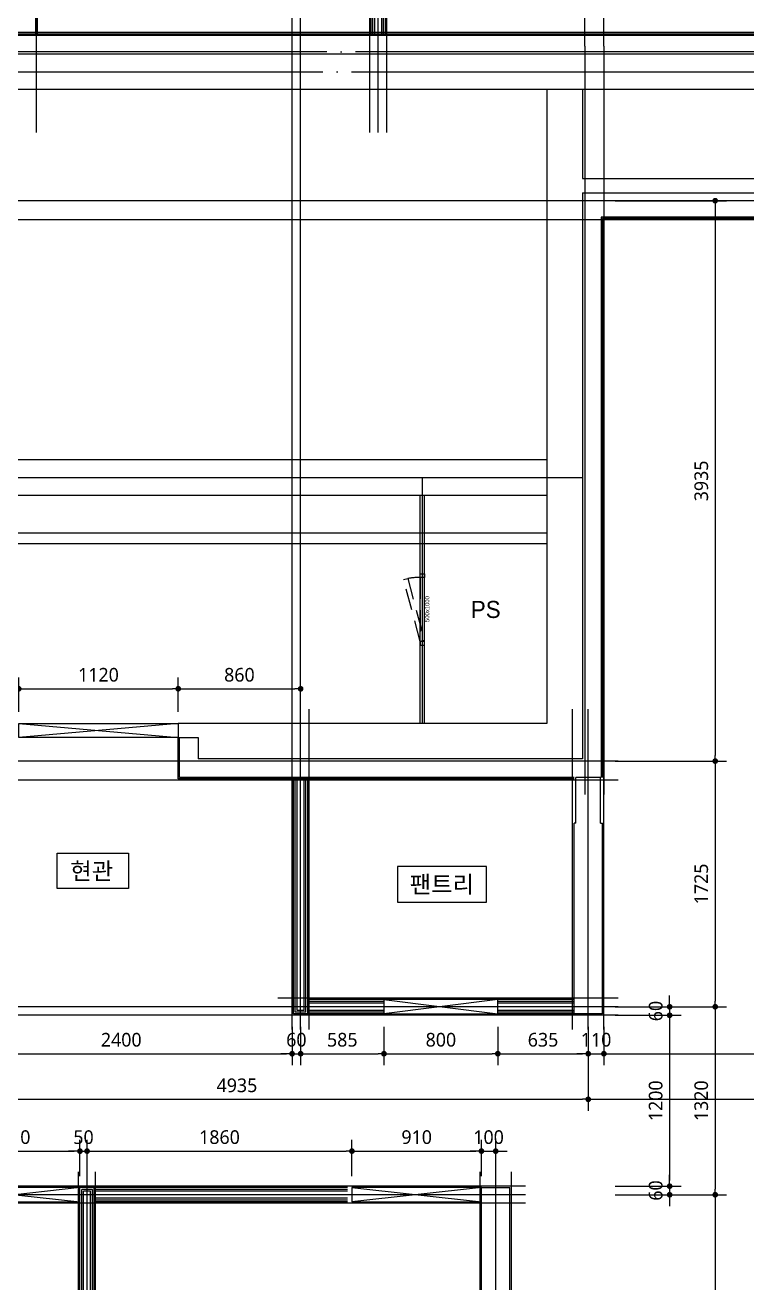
# Model space of a CAD drawing. Header units: millimetres. Extents: x 0 to 92204, y -190080 to 23760.
# Drawn here: x 11038 to 16107, y -62722 to -53891 of the extents above; entities that cross this region are included whole.
import ezdxf
from ezdxf.enums import TextEntityAlignment as Align
from ezdxf.xclip import XClip

# ---------------------------------------------------------------- set-up
doc = ezdxf.new("R2010")
doc.units = ezdxf.units.MM
doc.header["$LTSCALE"] = 100
doc.header["$XCLIPFRAME"] = 0
for name, pattern in [('AUDIT_D_220706163347-0', [0]), ('CEN', [62, 60, -1, 0, -1]), ('HIDDEN', [9.525, 6.35, -3.175]), ('xr-101_102동-2F$0$HID', [2.3, 1.5, -0.8])]:
    doc.linetypes.add(name, pattern=pattern)
doc.layers.get('defpoints').update_dxf_attribs({"color": 139})
for name, color, linetype in [('A-STEEL', 4, 'Continuous'), ('AA-XXXX-DIMS', 7, 'Continuous'), ('AA-XXXX-TEXT#LEV', 3, 'Continuous'), ('CEN_CON', 1, 'CEN'), ('CEN_WALL', 12, 'CEN'), ('CONC', 2, 'Continuous'), ('DIM', 7, 'AUDIT_D_220706163347-0'), ('ELE3_CON', 7, 'Continuous'), ('ELEV-ER', 4, 'Continuous'), ('MC', 135, 'Continuous'), ('ROM', 7, 'AUDIT_D_220706163347-0'), ('WAL_DRY', 7, 'Continuous'), ('xr-101_102동-2F$0$AA-DWXM-DOOR(PS점검구)', 4, 'xr-101_102동-2F$0$HID'), ('실명', 3, 'AUDIT_D_220706163347-0'), ('실명박스', 7, 'AUDIT_D_220706163347-0'), ('창호-open', 4, 'Continuous'), ('확장', 8, 'HIDDEN')]:
    doc.layers.add(name, color=color, linetype=linetype)
for name, color, linetype, plot in [('AA-XXXX-MC', 153, 'AUDIT_D_220706163347-0', False), ('Defpoint', 135, 'Continuous', False), ('xr-101_102동-2F$0$DEFPOINT', 231, 'Continuous', False)]:
    doc.layers.add(name, color=color, linetype=linetype, plot=plot)
doc.styles.add('HAUD01', font='Dotum.ttf')
doc.styles.add('xr-101_102동-2F$0$HAUD01', font='Dotum.ttf')
doc.styles.add('맑은 고딕', font='malgun.ttf')
doc.styles.add('맑은고딕', font='malgun.ttf', dxfattribs={"width": 0.9})
doc.dimstyles.new('NDIM40-in', dxfattribs={"dimscale": 40, "dimtxt": 2.4, "dimasz": 1, "dimexe": 2, "dimexo": 2, "dimgap": 1.2, "dimtad": 1, "dimdec": 0, "dimrnd": 0.25, "dimzin": 0, "dimdsep": 46, "dimtxsty": '맑은 고딕', "dimblk": 'DOT', "dimcen": 5, "dimclrd": 256, "dimclre": 256, "dimclrt": 3, "dimadec": 0, "dimazin": 0, "dimtfac": 1, "dimtdec": 0, "dimtix": 1, "dimtmove": 2, "dimatfit": 1, "dimldrblk": 'DIMDOT', "dimfxl": 0, "dimtolj": 1, "dimtzin": 0, "dimarcsym": 0})

# ---------------------------------------------------------------- blocks, each defined once
blk = doc.blocks.new('U-84A(확장)1')
at = {"layer": 'CEN_CON'}
blk.add_line((14630, -300), (14630, 10635), dxfattribs=at)
at = {"layer": 'CEN_WALL'}
blk.add_line((15195, 5540), (13795, 5540), dxfattribs=at)
at = {"layer": 'CONC'}
for p, q in [((14895, 0), (14895, 9745)), ((14645, 1690), (14645, 9545))]:
    blk.add_line(p, q, dxfattribs=at)
at = {"layer": 'MC'}
for p, q in [((14495, -300), (14495, 10635)), ((15195, 7940), (12465, 7940)), ((15195, 5600), (13795, 5600)), ((15195, 5480), (13795, 5480))]:
    blk.add_line(p, q, dxfattribs=at)
at = {"layer": 'WAL_DRY'}
for p, q in [((14505, 1870), (14505, 9365)), ((14515, 1860), (14515, 9375)), ((14505, 5590), (13905, 5590)), ((14505, 5577.5), (13917.5, 5577.5)), ((14505, 5565), (13930, 5565)), ((14505, 5490), (13905, 5490)), ((14505, 5502.5), (13917.5, 5502.5)), ((14505, 5515), (13930, 5515))]:
    blk.add_line(p, q, dxfattribs=at)
at = {"layer": '확장', "ltscale": 0.5, "const_width": 20, "flags": 128}
blk.add_lwpolyline([(14505, 7940), (12705, 7940)], dxfattribs=at)
blk = doc.blocks.new('ELE_17(비진입)')
at = {"layer": 'CONC', "extrusion": (0, 0, -1)}
for p, q in [((-570, -991.6), (-570, -1041.6)), ((570, -991.6), (570, -1041.6))]:
    blk.add_line(p, q, dxfattribs=at)
at = {"layer": 'defpoints'}
blk.add_lwpolyline([(-1350, 1558.4), (1350, 1558.4), (1350, -991.6), (-1350, -991.6)], close=True, dxfattribs=at)
at = {"layer": 'ELEV-ER', "color": 1, "extrusion": (0, 0, -1)}
for p, q in [((0, 1229.9), (0, -1227.1)), ((700, 1038.6), (-700, 1038.5)), ((-1150, 0), (1150, 0))]:
    blk.add_line(p, q, dxfattribs=at)
at = {"layer": 'ELEV-ER', "extrusion": (0, 0, -1)}
for p, q in [((-550, 1013.5), (-550, 1063.5)), ((-550, 1013.5), (-550, 1063.5)), ((-475, 1063.5), (-525, 1063.5)), ((-525, 1063.5), (-525, 1013.5)), ((-475, 1063.5), (-525, 1063.5)), ((-525, 1063.5), (-525, 1013.5)), ((-500, 1113.5), (500, 1113.6)), ((-500, 963.5), (-500, 1113.5)), ((-475, 1013.5), (-475, 1063.5)), ((-475, 1013.5), (-475, 1063.5)), ((475, 1013.6), (475, 1063.6)), ((475, 1063.6), (525, 1063.6)), ((500, 1113.6), (500, 963.6)), ((525, 1063.6), (525, 1013.6)), ((550, 1013.6), (550, 1063.6)), ((-525, 1013.5), (-475, 1013.5)), ((-525, 1013.5), (-475, 1013.5)), ((525, 1013.6), (475, 1013.6)), ((500, 963.6), (-500, 963.5)), ((-950, -898.6), (900, 851.4)), ((950, -898.6), (-900, 851.4)), ((-1105, 50), (-1105, -50)), ((-1005, 50), (-1005, -50)), ((1005, 50), (1005, -50)), ((1105, 50), (1105, -50)), ((-560, -818.7), (-560, -698.7)), ((-500, -698.7), (-500, -818.7)), ((500, -818.6), (500, -698.6)), ((560, -698.6), (560, -818.6)), ((-560.1, -818.6), (-500.1, -818.6)), ((-500, -818.7), (-560, -818.7)), ((560, -818.6), (500, -818.6)), ((-570, -991.6), (-545, -991.6)), ((-570, -1041.6), (-555, -1041.6)), ((-515, -991.6), (515, -991.6)), ((-515, -1041.6), (515, -1041.6)), ((545, -991.6), (570, -991.6)), ((555, -1041.6), (570, -1041.6))]:
    blk.add_line(p, q, dxfattribs=at)
for points in [[(950, 901.4), (950, -898.6), (-950, -898.6), (-950, 901.4)], [(542, -994.6), (518, -994.6), (518, -1038.6), (542, -1038.6), (542, -1026.6), (545, -1026.6), (545, -1041.6), (515, -1041.6), (515, -991.6), (545, -991.6), (545, -1006.6), (542, -1006.6)], [(-542, -994.6), (-518, -994.6), (-518, -1038.6), (-542, -1038.6), (-542, -1026.6), (-545, -1026.6), (-545, -1041.6), (-515, -1041.6), (-515, -991.6), (-545, -991.6), (-545, -1006.6), (-542, -1006.6)]]:
    blk.add_lwpolyline(points, close=True, dxfattribs=at)
blk.add_lwpolyline([(-500, -698.6), (-900, -698.6), (-900, 851.4), (900, 851.4), (900, -698.6), (500, -698.7)], dxfattribs=at)
at = {"layer": 'ELEV-ER'}
for points in [[(-550, -875.7), (550, -875.7), (550, -835.7), (-550, -835.7)], [(-550, -960.7), (550, -960.7), (550, -920.7), (-550, -920.7)], [(-555, -1041.6), (-545, -1041.6), (-545, -1031.6), (-555, -1031.6)], [(555, -1041.6), (545, -1041.6), (545, -1031.6), (555, -1031.6)]]:
    blk.add_lwpolyline(points, close=True, dxfattribs=at)
at = {"layer": 'defpoints', "extrusion": (0, 0, -1), "style": '맑은고딕', "text_generation_flag": 2, "width": 0.6}
blk.add_text('ELEV-18인승', height=150, dxfattribs=at).set_placement((0, 801.3), align=Align.TOP_CENTER)
blk = doc.blocks.new('A$C38A1636F')
at = {"layer": 'xr-101_102동-2F$0$AA-DWXM-DOOR(PS점검구)'}
for p, q in [((225, 0), (-225, 0)), ((-225, -30), (225, -30))]:
    blk.add_line(p, q, dxfattribs=at)
for points in [[(-250, 0), (-225, 0), (-225, -30), (-250, -30)], [(250, 0), (225, 0), (225, -30), (250, -30)], [(-209.7, -146.5), (-217.4, -117.5), (217.2, -1), (225, -30)]]:
    blk.add_lwpolyline(points, close=True, dxfattribs=at)
blk.add_arc((385.2, -21.3), 610.2, 180.81816, 189.07051, dxfattribs=at)
at = {"layer": 'xr-101_102동-2F$0$DEFPOINT', "style": 'xr-101_102동-2F$0$HAUD01'}
blk.add_text('500x1000', height=30, rotation=180, dxfattribs=at).set_placement((-2.5, 18.6), align=Align.MIDDLE_CENTER)
blk = doc.blocks.new('CO-103-MF', base_point=(174627.6, -37223.7))
at = {"layer": 'A-STEEL'}
for p, q in [((184207.6, -13643.7), (181757.6, -13643.7)), ((184207.6, -13673.7), (181757.6, -13673.7)), ((182577.6, -13673.7), (182577.6, -16303.7)), ((182607.6, -13673.7), (182607.6, -16333.7)), ((182577.6, -16303.7), (181757.6, -16303.7)), ((182607.6, -16333.7), (181757.6, -16333.7)), ((182607.6, -18133.7), (181657.6, -18133.7)), ((182577.6, -18163.7), (181657.6, -18163.7)), ((182577.6, -22083.7), (182577.6, -18163.7)), ((182607.6, -22083.7), (182607.6, -18133.7)), ((182577.6, -22083.7), (181657.6, -22083.7)), ((184207.6, -22113.7), (181657.6, -22113.7)), ((184207.6, -22083.7), (182607.6, -22083.7)), ((182157.6, -35373.7), (182157.6, -32773.7)), ((182187.6, -35373.7), (182187.6, -32773.7)), ((176007.6, -35593.7), (176007.6, -34413.7)), ((176037.6, -37223.7), (176037.6, -34413.7)), ((175257.6, -35593.7), (176007.6, -35593.7)), ((175257.6, -35623.7), (176007.6, -35623.7)), ((176007.6, -37223.7), (176007.6, -35623.7)), ((186237.6, -37223.7), (186237.6, -35623.7)), ((186267.6, -37223.7), (186267.6, -35623.7))]:
    blk.add_line(p, q, dxfattribs=at)
at = {"layer": 'CEN_CON'}
for p, q in [((181272.6, -13533.7), (181272.6, -12133.7)), ((178682.6, -13283.7), (178682.6, -23573.7)), ((181632.6, -16333.7), (181632.6, -13283.7)), ((181757.6, -13408.7), (178557.6, -13408.7)), ((184207.6, -13658.7), (181632.6, -13658.7)), ((182592.6, -13643.7), (182592.6, -16333.7)), ((178557.6, -16208.7), (181757.6, -16208.7)), ((182607.6, -16318.7), (181632.6, -16318.7)), ((181532.6, -18133.7), (181532.6, -23573.7)), ((182607.6, -18148.7), (181532.6, -18148.7)), ((182592.6, -22113.7), (182592.6, -18133.7)), ((181657.6, -18258.7), (178557.6, -18258.7)), ((184207.6, -22098.7), (181532.6, -22098.7)), ((181657.6, -23448.7), (178557.6, -23448.7)), ((177762.6, -35423.7), (177762.6, -32373.7)), ((180712.6, -35623.7), (180712.6, -32373.7)), ((182167.6, -32498.7), (177637.6, -32498.7)), ((182172.6, -35498.7), (182172.6, -32648.7)), ((175257.6, -34288.7), (177887.6, -34288.7)), ((176022.6, -37223.7), (176022.6, -34288.7)), ((177637.6, -35298.7), (180837.6, -35298.7)), ((187377.6, -35498.7), (180587.6, -35498.7)), ((186252.6, -37223.7), (186252.6, -35498.7)), ((175257.6, -35608.7), (176037.6, -35608.7))]:
    blk.add_line(p, q, dxfattribs=at)
at = {"layer": 'CEN_WALL'}
blk.add_line((182072.6, -35673.7), (182072.6, -32473.7), dxfattribs=at)
at = {"layer": 'CONC', "color": 2}
for p, q in [((181147.6, -12433.7), (181147.6, -13283.7)), ((181397.6, -13283.7), (181397.6, -12433.7)), ((181147.6, -13283.7), (178557.6, -13283.7)), ((178557.6, -13283.7), (178557.6, -16723.7)), ((181757.6, -13283.7), (181397.6, -13283.7)), ((181757.6, -16333.7), (181757.6, -13283.7)), ((178807.6, -16083.7), (178807.6, -13533.7)), ((178807.6, -13533.7), (181507.6, -13533.7)), ((181507.6, -13533.7), (181507.6, -16083.7)), ((179587.6, -16083.7), (178807.6, -16083.7)), ((181507.6, -16083.7), (180727.6, -16083.7)), ((178807.6, -16333.7), (179537.6, -16333.7)), ((178807.6, -16723.7), (178807.6, -16333.7)), ((180777.6, -16333.7), (181757.6, -16333.7)), ((178557.6, -16723.7), (178807.6, -16723.7)), ((178557.6, -17743.7), (178807.6, -17743.7)), ((178557.6, -17743.7), (178557.6, -22203.7)), ((178807.6, -17743.7), (178807.6, -18133.7)), ((180287.6, -18133.7), (178807.6, -18133.7)), ((180287.6, -18133.7), (180287.6, -18383.7)), ((181407.6, -18133.7), (181407.6, -23323.7)), ((181657.6, -18133.7), (181407.6, -18133.7)), ((181657.6, -18133.7), (181657.6, -23323.7)), ((180287.6, -18383.7), (178807.6, -18383.7)), ((178807.6, -18383.7), (178807.6, -22203.7)), ((178557.6, -22203.7), (178807.6, -22203.7)), ((178557.6, -23123.7), (178807.6, -23123.7)), ((178557.6, -23123.7), (178557.6, -23573.7)), ((178807.6, -23123.7), (178807.6, -23323.7)), ((181407.6, -23323.7), (178807.6, -23323.7)), ((181147.6, -23573.7), (178557.6, -23573.7)), ((181737.6, -32373.7), (177637.6, -32373.7)), ((177637.6, -32373.7), (177637.6, -35423.7)), ((177887.6, -35173.7), (177887.6, -32623.7)), ((177887.6, -32623.7), (180587.6, -32623.7)), ((180587.6, -32623.7), (180587.6, -35173.7)), ((180837.6, -35373.7), (180837.6, -32623.7)), ((181687.6, -32623.7), (180837.6, -32623.7)), ((181687.6, -32623.7), (181687.6, -32773.7)), ((181737.6, -32773.7), (181687.6, -32773.7)), ((176617.6, -34163.7), (176617.6, -34413.7)), ((178667.6, -35173.7), (177887.6, -35173.7)), ((180587.6, -35173.7), (179807.6, -35173.7)), ((182187.6, -35373.7), (180837.6, -35373.7)), ((182187.6, -35623.7), (182187.6, -35373.7)), ((187127.6, -35373.7), (183307.6, -35373.7)), ((183307.6, -35623.7), (183307.6, -35373.7)), ((177637.6, -35423.7), (178617.6, -35423.7)), ((179857.6, -35423.7), (180587.6, -35423.7)), ((180587.6, -35423.7), (180587.6, -35623.7)), ((182187.6, -35623.7), (180587.6, -35623.7)), ((187127.6, -35623.7), (183307.6, -35623.7))]:
    blk.add_line(p, q, dxfattribs=at)
at = {"layer": 'CONC'}
for p, q in [((179587.6, -16133.7), (179537.6, -16333.7)), ((180727.6, -16133.7), (180777.6, -16333.7)), ((175257.6, -34163.7), (176617.6, -34163.7)), ((177637.6, -34163.7), (177637.6, -34163.7)), ((175257.6, -34413.7), (176617.6, -34413.7)), ((177637.6, -34413.7), (177637.6, -34413.7)), ((178667.6, -35223.7), (178617.6, -35423.7)), ((179807.6, -35223.7), (179857.6, -35423.7))]:
    blk.add_line(p, q, dxfattribs=at)
at = {"layer": 'Defpoint'}
blk.add_circle((180702.6, -37348.7), 50, dxfattribs=at)
at = {"layer": 'ELE3_CON'}
for p, q in [((178807.6, -17743.7), (178807.6, -16723.7)), ((178807.6, -23123.7), (178807.6, -22203.7)), ((176617.6, -34163.7), (177637.6, -34163.7)), ((176617.6, -34413.7), (177637.6, -34413.7))]:
    blk.add_line(p, q, dxfattribs=at)
at = {"xscale": -1}
for p in [(180157.6, -15092.1), (179237.6, -34182.1)]:
    blk.add_blockref('ELE_17(비진입)', p, dxfattribs=at)
at = {"layer": 'AA-XXXX-TEXT#LEV'}
blk.add_blockref('A$C38A1636F', (183377.6, -13643.7), dxfattribs=at)
for p, rotation in [((182577.6, -15018.7), 89.99999999999999), ((182577.6, -20123.7), 89.99999999999999), ((183377.6, -22113.7), 180), ((182157.6, -34073.7), 90), ((176007.6, -35003.7), 90), ((176007.6, -36423.7), 90), ((186267.6, -36423.7), 270)]:
    blk.add_blockref('A$C38A1636F', p, dxfattribs=dict(at, rotation=rotation))
blk = doc.blocks.new('U-84B(기본)', base_point=(204212.1, -50484.6))
at = {"layer": 'CEN_CON'}
for p, q in [((210902.1, -38454.6), (210902.1, -43709.6)), ((219712.1, -39539.6), (210537.1, -39539.6)), ((210927.1, -45359.6), (210927.1, -43109.6)), ((211137.1, -43474.6), (205817.1, -43474.6)), ((210277.1, -50784.6), (210277.1, -46359.6))]:
    blk.add_line(p, q, dxfattribs=at)
at = {"layer": 'CEN_WALL'}
for p, q in [((208907.1, -45359.6), (208907.1, -43109.6)), ((211137.1, -45199.6), (205779.3, -45199.6)), ((207407.1, -50784.6), (207407.1, -46359.6)), ((210487.1, -46519.6), (205817.1, -46519.6))]:
    blk.add_line(p, q, dxfattribs=at)
at = {"layer": 'CONC'}
for p, q in [((210637.1, -38759.6), (210637.1, -43209.6)), ((210887.1, -38759.6), (210887.1, -39384.6)), ((210887.1, -39384.6), (214792.1, -39384.6)), ((210887.1, -39484.6), (210887.1, -43459.6)), ((210887.1, -39484.6), (214792.1, -39484.6)), ((210637.1, -43209.6), (208047.1, -43209.6)), ((208047.1, -43209.6), (208047.1, -43309.6)), ((208047.1, -43309.6), (208187.1, -43309.6)), ((208187.1, -43309.6), (208187.1, -43459.6)), ((210887.1, -43459.6), (208187.1, -43459.6)), ((211014.1, -43589.6), (210840.1, -43589.6)), ((210840.1, -43909.6), (210840.1, -43589.6)), ((211014.1, -43909.6), (211014.1, -43589.6)), ((210827.1, -45249.6), (210827.1, -43909.6)), ((210840.1, -43909.6), (210827.1, -43909.6)), ((211014.1, -43909.6), (211027.1, -43909.6)), ((211027.1, -45249.6), (211027.1, -43909.6)), ((211027.1, -45249.6), (210827.1, -45249.6)), ((210177.1, -48519.6), (210177.1, -46469.6)), ((210177.1, -46469.6), (210377.1, -46469.6)), ((210377.1, -48519.6), (210377.1, -46469.6))]:
    blk.add_line(p, q, dxfattribs=at)
at = {"layer": 'MC'}
for p, q in [((211037.1, -38454.6), (211037.1, -43709.6)), ((219712.1, -39674.6), (210537.1, -39674.6)), ((208847.1, -45359.6), (208847.1, -43109.6)), ((208967.1, -45359.6), (208967.1, -43109.6)), ((210817.1, -45359.6), (210817.1, -43109.6)), ((211037.1, -45359.6), (211037.1, -43109.6)), ((210787.1, -43609.6), (205817.1, -43609.6)), ((211137.1, -43609.6), (206997.1, -43609.6)), ((211137.1, -45139.6), (208747.1, -45139.6)), ((211137.1, -45259.6), (205779.3, -45259.6)), ((207347.1, -50784.6), (207347.1, -46359.6)), ((207467.1, -50784.6), (207467.1, -46359.6)), ((210167.1, -50784.6), (210167.1, -46359.6)), ((210387.1, -50784.6), (210387.1, -46359.6)), ((210487.1, -46459.6), (205817.1, -46459.6)), ((210487.1, -46579.6), (204212.1, -46579.6))]:
    blk.add_line(p, q, dxfattribs=at)
at = {"layer": 'WAL_DRY'}
for p, q in [((214907.1, -39654.6), (211017.1, -39654.6)), ((211017.1, -39654.6), (211017.1, -43589.6)), ((211027.1, -39664.6), (211027.1, -43589.6)), ((214897.1, -39664.6), (211027.1, -39664.6)), ((208047.1, -43599.6), (208047.1, -43309.6)), ((208057.1, -43589.6), (208057.1, -43309.6)), ((210827.1, -43599.6), (208047.1, -43599.6)), ((210827.1, -43589.6), (208057.1, -43589.6)), ((208857.1, -45249.6), (208857.1, -43599.6)), ((208869.6, -45237.1), (208869.6, -43599.6)), ((208882.1, -45224.6), (208882.1, -43599.6)), ((208932.1, -45224.6), (208932.1, -43599.6)), ((208944.6, -45237.1), (208944.6, -43599.6)), ((208957.1, -45249.6), (208957.1, -43599.6)), ((209492.1, -45149.6), (208957.1, -45149.6)), ((209492.1, -45162.1), (208957.1, -45162.1)), ((209492.1, -45174.6), (208957.1, -45174.6)), ((210827.1, -45149.6), (210292.1, -45149.6)), ((210827.1, -45162.1), (210292.1, -45162.1)), ((210827.1, -45174.6), (210292.1, -45174.6)), ((208957.1, -45249.6), (208857.1, -45249.6)), ((208944.6, -45237.1), (208869.6, -45237.1)), ((208932.1, -45224.6), (208882.1, -45224.6)), ((209492.1, -45224.6), (208957.1, -45224.6)), ((209492.1, -45237.1), (208957.1, -45237.1)), ((209492.1, -45249.6), (208957.1, -45249.6)), ((210827.1, -45224.6), (210292.1, -45224.6)), ((210827.1, -45237.1), (210292.1, -45237.1)), ((210827.1, -45249.6), (210292.1, -45249.6)), ((207357.1, -48789.6), (207357.1, -46469.6)), ((207457.1, -46469.6), (207357.1, -46469.6)), ((207369.6, -48789.6), (207369.6, -46482.1)), ((207444.6, -46482.1), (207369.6, -46482.1)), ((207382.1, -48789.6), (207382.1, -46494.6)), ((207432.1, -46494.6), (207382.1, -46494.6)), ((207432.1, -48789.6), (207432.1, -46494.6)), ((207444.6, -48789.6), (207444.6, -46482.1)), ((209237.1, -46469.6), (207457.1, -46469.6)), ((207457.1, -48789.6), (207457.1, -46469.6)), ((209237.1, -46482.1), (207457.1, -46482.1)), ((209237.1, -46494.6), (207457.1, -46494.6)), ((209237.1, -46544.6), (207457.1, -46544.6)), ((209237.1, -46557.1), (207457.1, -46557.1)), ((209237.1, -46569.6), (207457.1, -46569.6))]:
    blk.add_line(p, q, dxfattribs=at)
blk = doc.blocks.new('_Dot')
at = {"color": 0, "linetype": 'ByBlock', "lineweight": -2}
blk.add_line((-0.5, 0), (-1, 0), dxfattribs=at)
at = {"color": 0, "linetype": 'ByBlock', "const_width": 0.5}
blk.add_lwpolyline([(-0.25, 0, 1), (0.25, 0, 1)], format="xyb", close=True, dxfattribs=at)
blk = doc.blocks.new('*D653')
at = {"layer": 'defpoints', "color": 0, "transparency": 16777216}
for p in [(10513.2, -60844), (12913.2, -60844), (12913.2, -61113.7)]:
    blk.add_point(p, dxfattribs=at)
at = {"layer": 'DIM', "lineweight": -2, "transparency": 16777216}
for p, q in [((10513.2, -60924), (10513.2, -61193.7)), ((12913.2, -60924), (12913.2, -61193.7)), ((10553.2, -61113.7), (12873.2, -61113.7))]:
    blk.add_line(p, q, dxfattribs=at)
at = {"layer": 'DIM', "lineweight": -2, "transparency": 16777216, "xscale": 40, "yscale": 40, "zscale": 40, "rotation": 180}
blk.add_blockref('_Dot', (10513.2, -61113.7), dxfattribs=at)
at = {"layer": 'DIM', "lineweight": -2, "transparency": 16777216, "xscale": 40, "yscale": 40, "zscale": 40}
blk.add_blockref('_Dot', (12913.2, -61113.7), dxfattribs=at)
at = {"layer": 'DIM', "color": 3, "transparency": 16777216, "insert": (11713.2, -61016.1), "char_height": 96, "attachment_point": 5, "style": '맑은 고딕'}
blk.add_mtext('\\A1;2400', dxfattribs=at)
blk = doc.blocks.new('DIMDOT')
at = {"layer": 'AA-XXXX-DIMS'}
for p, q in [((-1.5, 0), (1.5, 0)), ((0, -1.5), (0, 1.5))]:
    blk.add_line(p, q, dxfattribs=at)
for radius in [0.5, 0.25]:
    blk.add_circle((0, 0), radius, dxfattribs=at)
blk = doc.blocks.new('*D654')
at = {"layer": 'defpoints', "color": 0, "transparency": 16777216}
for p in [(12913.2, -60844), (12973.2, -60844), (12973.2, -61113.7)]:
    blk.add_point(p, dxfattribs=at)
at = {"layer": 'DIM', "lineweight": -2, "transparency": 16777216}
for p, q in [((12913.2, -60924), (12913.2, -61193.7)), ((12973.2, -60924), (12973.2, -61193.7)), ((12873.2, -61113.7), (12833.2, -61113.7)), ((12913.2, -61113.7), (12973.2, -61113.7)), ((13013.2, -61113.7), (13053.2, -61113.7))]:
    blk.add_line(p, q, dxfattribs=at)
at = {"layer": 'DIM', "lineweight": -2, "transparency": 16777216, "xscale": 40, "yscale": 40, "zscale": 40}
blk.add_blockref('_Dot', (12913.2, -61113.7), dxfattribs=at)
at = {"layer": 'DIM', "lineweight": -2, "transparency": 16777216, "xscale": 40, "yscale": 40, "zscale": 40, "rotation": 180}
blk.add_blockref('_Dot', (12973.2, -61113.7), dxfattribs=at)
at = {"layer": 'DIM', "color": 3, "transparency": 16777216, "insert": (12943.2, -61016.1), "char_height": 96, "attachment_point": 5, "style": '맑은 고딕'}
blk.add_mtext('\\A1;60', dxfattribs=at)
blk = doc.blocks.new('*D655')
at = {"layer": 'defpoints', "color": 0, "transparency": 16777216}
for p in [(12973.2, -60844), (13558.2, -60844), (13558.2, -61113.7)]:
    blk.add_point(p, dxfattribs=at)
at = {"layer": 'DIM', "lineweight": -2, "transparency": 16777216}
for p, q in [((12973.2, -60924), (12973.2, -61193.7)), ((13558.2, -60924), (13558.2, -61193.7)), ((13013.2, -61113.7), (13518.2, -61113.7))]:
    blk.add_line(p, q, dxfattribs=at)
at = {"layer": 'DIM', "lineweight": -2, "transparency": 16777216, "xscale": 40, "yscale": 40, "zscale": 40, "rotation": 180}
blk.add_blockref('_Dot', (12973.2, -61113.7), dxfattribs=at)
at = {"layer": 'DIM', "lineweight": -2, "transparency": 16777216, "xscale": 40, "yscale": 40, "zscale": 40}
blk.add_blockref('_Dot', (13558.2, -61113.7), dxfattribs=at)
at = {"layer": 'DIM', "color": 3, "transparency": 16777216, "insert": (13265.7, -61016.1), "char_height": 96, "attachment_point": 5, "style": '맑은 고딕'}
blk.add_mtext('\\A1;585', dxfattribs=at)
blk = doc.blocks.new('*D656')
at = {"layer": 'defpoints', "color": 0, "transparency": 16777216}
for p in [(13558.2, -60844), (14358.2, -60844), (14358.2, -61113.7)]:
    blk.add_point(p, dxfattribs=at)
at = {"layer": 'DIM', "lineweight": -2, "transparency": 16777216}
for p, q in [((13558.2, -60924), (13558.2, -61193.7)), ((14358.2, -60924), (14358.2, -61193.7)), ((13598.2, -61113.7), (14318.2, -61113.7))]:
    blk.add_line(p, q, dxfattribs=at)
at = {"layer": 'DIM', "lineweight": -2, "transparency": 16777216, "xscale": 40, "yscale": 40, "zscale": 40, "rotation": 180}
blk.add_blockref('_Dot', (13558.2, -61113.7), dxfattribs=at)
at = {"layer": 'DIM', "lineweight": -2, "transparency": 16777216, "xscale": 40, "yscale": 40, "zscale": 40}
blk.add_blockref('_Dot', (14358.2, -61113.7), dxfattribs=at)
at = {"layer": 'DIM', "color": 3, "transparency": 16777216, "insert": (13958.2, -61016.1), "char_height": 96, "attachment_point": 5, "style": '맑은 고딕'}
blk.add_mtext('\\A1;800', dxfattribs=at)
blk = doc.blocks.new('*D657')
at = {"layer": 'defpoints', "color": 0, "transparency": 16777216}
for p in [(14358.2, -60844), (14993.2, -60844), (14993.2, -61113.7)]:
    blk.add_point(p, dxfattribs=at)
at = {"layer": 'DIM', "lineweight": -2, "transparency": 16777216}
for p, q in [((14358.2, -60924), (14358.2, -61193.7)), ((14993.2, -60924), (14993.2, -61193.7)), ((14398.2, -61113.7), (14953.2, -61113.7))]:
    blk.add_line(p, q, dxfattribs=at)
at = {"layer": 'DIM', "lineweight": -2, "transparency": 16777216, "xscale": 40, "yscale": 40, "zscale": 40, "rotation": 180}
blk.add_blockref('_Dot', (14358.2, -61113.7), dxfattribs=at)
at = {"layer": 'DIM', "lineweight": -2, "transparency": 16777216, "xscale": 40, "yscale": 40, "zscale": 40}
blk.add_blockref('_Dot', (14993.2, -61113.7), dxfattribs=at)
at = {"layer": 'DIM', "color": 3, "transparency": 16777216, "insert": (14675.7, -61016.1), "char_height": 96, "attachment_point": 5, "style": '맑은 고딕'}
blk.add_mtext('\\A1;635', dxfattribs=at)
blk = doc.blocks.new('*D658')
at = {"layer": 'defpoints', "color": 0, "transparency": 16777216}
for p in [(10058.2, -60844), (14993.2, -60844), (14993.2, -61433.7)]:
    blk.add_point(p, dxfattribs=at)
at = {"layer": 'DIM', "lineweight": -2, "transparency": 16777216}
for p, q in [((10058.2, -60924), (10058.2, -61513.7)), ((14993.2, -60924), (14993.2, -61513.7)), ((10098.2, -61433.7), (14953.2, -61433.7))]:
    blk.add_line(p, q, dxfattribs=at)
at = {"layer": 'DIM', "lineweight": -2, "transparency": 16777216, "xscale": 40, "yscale": 40, "zscale": 40, "rotation": 180}
blk.add_blockref('_Dot', (10058.2, -61433.7), dxfattribs=at)
at = {"layer": 'DIM', "lineweight": -2, "transparency": 16777216, "xscale": 40, "yscale": 40, "zscale": 40}
blk.add_blockref('_Dot', (14993.2, -61433.7), dxfattribs=at)
at = {"layer": 'DIM', "color": 3, "transparency": 16777216, "insert": (12525.7, -61336.1), "char_height": 96, "attachment_point": 5, "style": '맑은 고딕'}
blk.add_mtext('\\A1;4935', dxfattribs=at)
blk = doc.blocks.new('*D659')
at = {"layer": 'defpoints', "color": 0, "transparency": 16777216}
for p in [(14993.2, -60844), (15103.2, -60844), (15103.2, -61113.7)]:
    blk.add_point(p, dxfattribs=at)
at = {"layer": 'DIM', "lineweight": -2, "transparency": 16777216}
for p, q in [((14993.2, -60924), (14993.2, -61193.7)), ((15103.2, -60924), (15103.2, -61193.7)), ((14953.2, -61113.7), (14913.2, -61113.7)), ((14993.2, -61113.7), (15103.2, -61113.7)), ((15143.2, -61113.7), (15183.2, -61113.7))]:
    blk.add_line(p, q, dxfattribs=at)
at = {"layer": 'DIM', "lineweight": -2, "transparency": 16777216, "xscale": 40, "yscale": 40, "zscale": 40}
blk.add_blockref('_Dot', (14993.2, -61113.7), dxfattribs=at)
at = {"layer": 'DIM', "lineweight": -2, "transparency": 16777216, "xscale": 40, "yscale": 40, "zscale": 40, "rotation": 180}
blk.add_blockref('_Dot', (15103.2, -61113.7), dxfattribs=at)
at = {"layer": 'DIM', "color": 3, "transparency": 16777216, "insert": (15048.2, -61015.9), "char_height": 96, "attachment_point": 5, "style": '맑은 고딕'}
blk.add_mtext('\\A1;110', dxfattribs=at)
blk = doc.blocks.new('*D660')
at = {"layer": 'defpoints', "color": 0, "transparency": 16777216}
for p in [(15103.2, -60844), (18953.2, -60844), (18953.2, -61113.7)]:
    blk.add_point(p, dxfattribs=at)
at = {"layer": 'DIM', "lineweight": -2, "transparency": 16777216}
for p, q in [((15103.2, -60924), (15103.2, -61193.7)), ((18953.2, -60924), (18953.2, -61193.7)), ((15143.2, -61113.7), (18913.2, -61113.7))]:
    blk.add_line(p, q, dxfattribs=at)
at = {"layer": 'DIM', "lineweight": -2, "transparency": 16777216, "xscale": 40, "yscale": 40, "zscale": 40, "rotation": 180}
blk.add_blockref('_Dot', (15103.2, -61113.7), dxfattribs=at)
at = {"layer": 'DIM', "lineweight": -2, "transparency": 16777216, "xscale": 40, "yscale": 40, "zscale": 40}
blk.add_blockref('_Dot', (18953.2, -61113.7), dxfattribs=at)
at = {"layer": 'DIM', "color": 3, "transparency": 16777216, "insert": (17028.2, -61016.1), "char_height": 96, "attachment_point": 5, "style": '맑은 고딕'}
blk.add_mtext('\\A1;3850', dxfattribs=at)
blk = doc.blocks.new('*D662')
at = {"layer": 'defpoints', "color": 0, "transparency": 16777216}
for p in [(14993.2, -60844), (19063.2, -60844), (19063.2, -61433.7)]:
    blk.add_point(p, dxfattribs=at)
at = {"layer": 'DIM', "lineweight": -2, "transparency": 16777216}
for p, q in [((14993.2, -60924), (14993.2, -61513.7)), ((19063.2, -60924), (19063.2, -61513.7)), ((15033.2, -61433.7), (19023.2, -61433.7))]:
    blk.add_line(p, q, dxfattribs=at)
at = {"layer": 'DIM', "lineweight": -2, "transparency": 16777216, "xscale": 40, "yscale": 40, "zscale": 40, "rotation": 180}
blk.add_blockref('_Dot', (14993.2, -61433.7), dxfattribs=at)
at = {"layer": 'DIM', "lineweight": -2, "transparency": 16777216, "xscale": 40, "yscale": 40, "zscale": 40}
blk.add_blockref('_Dot', (19063.2, -61433.7), dxfattribs=at)
at = {"layer": 'DIM', "color": 3, "transparency": 16777216, "insert": (17028.2, -61336.1), "char_height": 96, "attachment_point": 5, "style": '맑은 고딕'}
blk.add_mtext('\\A1;4070', dxfattribs=at)
blk = doc.blocks.new('*D664')
at = {"layer": 'defpoints', "color": 0, "transparency": 16777216}
for p in [(11423.2, -61797.6), (10513.2, -62054), (11423.2, -62054)]:
    blk.add_point(p, dxfattribs=at)
at = {"layer": 'DIM', "lineweight": -2, "transparency": 16777216}
for p, q in [((10513.2, -61974), (10513.2, -61717.6)), ((11423.2, -61974), (11423.2, -61717.6)), ((10553.2, -61797.6), (11383.2, -61797.6))]:
    blk.add_line(p, q, dxfattribs=at)
at = {"layer": 'DIM', "lineweight": -2, "transparency": 16777216, "xscale": 40, "yscale": 40, "zscale": 40, "rotation": 180}
blk.add_blockref('_Dot', (10513.2, -61797.6), dxfattribs=at)
at = {"layer": 'DIM', "lineweight": -2, "transparency": 16777216, "xscale": 40, "yscale": 40, "zscale": 40}
blk.add_blockref('_Dot', (11423.2, -61797.6), dxfattribs=at)
at = {"layer": 'DIM', "color": 3, "transparency": 16777216, "insert": (10968.2, -61699.8), "char_height": 96, "attachment_point": 5, "style": '맑은 고딕'}
blk.add_mtext('\\A1;910', dxfattribs=at)
blk = doc.blocks.new('*D665')
at = {"layer": 'defpoints', "color": 0, "transparency": 16777216}
for p in [(11473.2, -61797.6), (11423.2, -62054), (11473.2, -62054)]:
    blk.add_point(p, dxfattribs=at)
at = {"layer": 'DIM', "lineweight": -2, "transparency": 16777216}
for p, q in [((11423.2, -61974), (11423.2, -61717.6)), ((11473.2, -61974), (11473.2, -61717.6)), ((11383.2, -61797.6), (11343.2, -61797.6)), ((11423.2, -61797.6), (11473.2, -61797.6)), ((11513.2, -61797.6), (11553.2, -61797.6))]:
    blk.add_line(p, q, dxfattribs=at)
at = {"layer": 'DIM', "lineweight": -2, "transparency": 16777216, "xscale": 40, "yscale": 40, "zscale": 40}
blk.add_blockref('_Dot', (11423.2, -61797.6), dxfattribs=at)
at = {"layer": 'DIM', "lineweight": -2, "transparency": 16777216, "xscale": 40, "yscale": 40, "zscale": 40, "rotation": 180}
blk.add_blockref('_Dot', (11473.2, -61797.6), dxfattribs=at)
at = {"layer": 'DIM', "color": 3, "transparency": 16777216, "insert": (11448.2, -61700), "char_height": 96, "attachment_point": 5, "style": '맑은 고딕'}
blk.add_mtext('\\A1;50', dxfattribs=at)
blk = doc.blocks.new('*D666')
at = {"layer": 'defpoints', "color": 0, "transparency": 16777216}
for p in [(13333.2, -61797.6), (11473.2, -62054), (13333.2, -62054)]:
    blk.add_point(p, dxfattribs=at)
at = {"layer": 'DIM', "lineweight": -2, "transparency": 16777216}
for p, q in [((11473.2, -61974), (11473.2, -61717.6)), ((13333.2, -61974), (13333.2, -61717.6)), ((11513.2, -61797.6), (13293.2, -61797.6))]:
    blk.add_line(p, q, dxfattribs=at)
at = {"layer": 'DIM', "lineweight": -2, "transparency": 16777216, "xscale": 40, "yscale": 40, "zscale": 40, "rotation": 180}
blk.add_blockref('_Dot', (11473.2, -61797.6), dxfattribs=at)
at = {"layer": 'DIM', "lineweight": -2, "transparency": 16777216, "xscale": 40, "yscale": 40, "zscale": 40}
blk.add_blockref('_Dot', (13333.2, -61797.6), dxfattribs=at)
at = {"layer": 'DIM', "color": 3, "transparency": 16777216, "insert": (12403.2, -61699.8), "char_height": 96, "attachment_point": 5, "style": '맑은 고딕'}
blk.add_mtext('\\A1;1860', dxfattribs=at)
blk = doc.blocks.new('*D667')
at = {"layer": 'defpoints', "color": 0, "transparency": 16777216}
for p in [(14243.2, -61797.6), (13333.2, -62054), (14243.2, -62054)]:
    blk.add_point(p, dxfattribs=at)
at = {"layer": 'DIM', "lineweight": -2, "transparency": 16777216}
for p, q in [((13333.2, -61974), (13333.2, -61717.6)), ((14243.2, -61974), (14243.2, -61717.6)), ((13373.2, -61797.6), (14203.2, -61797.6))]:
    blk.add_line(p, q, dxfattribs=at)
at = {"layer": 'DIM', "lineweight": -2, "transparency": 16777216, "xscale": 40, "yscale": 40, "zscale": 40, "rotation": 180}
blk.add_blockref('_Dot', (13333.2, -61797.6), dxfattribs=at)
at = {"layer": 'DIM', "lineweight": -2, "transparency": 16777216, "xscale": 40, "yscale": 40, "zscale": 40}
blk.add_blockref('_Dot', (14243.2, -61797.6), dxfattribs=at)
at = {"layer": 'DIM', "color": 3, "transparency": 16777216, "insert": (13788.2, -61699.8), "char_height": 96, "attachment_point": 5, "style": '맑은 고딕'}
blk.add_mtext('\\A1;910', dxfattribs=at)
blk = doc.blocks.new('*D668')
at = {"layer": 'defpoints', "color": 0, "transparency": 16777216}
for p in [(14343.2, -61797.6), (14243.2, -62054), (14343.2, -62054)]:
    blk.add_point(p, dxfattribs=at)
at = {"layer": 'DIM', "lineweight": -2, "transparency": 16777216}
for p, q in [((14243.2, -61974), (14243.2, -61717.6)), ((14343.2, -61974), (14343.2, -61717.6)), ((14203.2, -61797.6), (14163.2, -61797.6)), ((14243.2, -61797.6), (14343.2, -61797.6)), ((14383.2, -61797.6), (14423.2, -61797.6))]:
    blk.add_line(p, q, dxfattribs=at)
at = {"layer": 'DIM', "lineweight": -2, "transparency": 16777216, "xscale": 40, "yscale": 40, "zscale": 40}
blk.add_blockref('_Dot', (14243.2, -61797.6), dxfattribs=at)
at = {"layer": 'DIM', "lineweight": -2, "transparency": 16777216, "xscale": 40, "yscale": 40, "zscale": 40, "rotation": 180}
blk.add_blockref('_Dot', (14343.2, -61797.6), dxfattribs=at)
at = {"layer": 'DIM', "color": 3, "transparency": 16777216, "insert": (14293.2, -61699.8), "char_height": 96, "attachment_point": 5, "style": '맑은 고딕'}
blk.add_mtext('\\A1;100', dxfattribs=at)
blk = doc.blocks.new('*D670')
at = {"layer": 'defpoints', "color": 0, "transparency": 16777216}
for p in [(12113.2, -58551.2), (10993.2, -58794), (12113.2, -58794)]:
    blk.add_point(p, dxfattribs=at)
at = {"layer": 'DIM', "lineweight": -2, "transparency": 16777216}
for p, q in [((10993.2, -58714), (10993.2, -58471.2)), ((12113.2, -58714), (12113.2, -58471.2)), ((11033.2, -58551.2), (12073.2, -58551.2))]:
    blk.add_line(p, q, dxfattribs=at)
at = {"layer": 'DIM', "lineweight": -2, "transparency": 16777216, "xscale": 40, "yscale": 40, "zscale": 40, "rotation": 180}
blk.add_blockref('_Dot', (10993.2, -58551.2), dxfattribs=at)
at = {"layer": 'DIM', "lineweight": -2, "transparency": 16777216, "xscale": 40, "yscale": 40, "zscale": 40}
blk.add_blockref('_Dot', (12113.2, -58551.2), dxfattribs=at)
at = {"layer": 'DIM', "color": 3, "transparency": 16777216, "insert": (11553.2, -58453.3), "char_height": 96, "attachment_point": 5, "style": '맑은 고딕'}
blk.add_mtext('\\A1;1120', dxfattribs=at)
blk = doc.blocks.new('*D671')
at = {"layer": 'defpoints', "color": 0, "transparency": 16777216}
for p in [(12973.2, -58551.2), (12113.2, -58794), (12973.2, -58794)]:
    blk.add_point(p, dxfattribs=at)
at = {"layer": 'DIM', "lineweight": -2, "transparency": 16777216}
for p, q in [((12113.2, -58714), (12113.2, -58471.2)), ((12973.2, -58714), (12973.2, -58471.2)), ((12153.2, -58551.2), (12933.2, -58551.2))]:
    blk.add_line(p, q, dxfattribs=at)
at = {"layer": 'DIM', "lineweight": -2, "transparency": 16777216, "xscale": 40, "yscale": 40, "zscale": 40, "rotation": 180}
blk.add_blockref('_Dot', (12113.2, -58551.2), dxfattribs=at)
at = {"layer": 'DIM', "lineweight": -2, "transparency": 16777216, "xscale": 40, "yscale": 40, "zscale": 40}
blk.add_blockref('_Dot', (12973.2, -58551.2), dxfattribs=at)
at = {"layer": 'DIM', "color": 3, "transparency": 16777216, "insert": (12543.2, -58453.6), "char_height": 96, "attachment_point": 5, "style": '맑은 고딕'}
blk.add_mtext('\\A1;860', dxfattribs=at)
blk = doc.blocks.new('*D672')
at = {"layer": 'defpoints', "color": 0, "transparency": 16777216}
for p in [(15103.2, -55124), (15103.2, -59059), (15884.9, -59059)]:
    blk.add_point(p, dxfattribs=at)
at = {"layer": 'DIM', "lineweight": -2, "transparency": 16777216}
for p, q in [((15183.2, -55124), (15964.9, -55124)), ((15884.9, -55164), (15884.9, -59019)), ((15183.2, -59059), (15964.9, -59059))]:
    blk.add_line(p, q, dxfattribs=at)
at = {"layer": 'DIM', "lineweight": -2, "transparency": 16777216, "xscale": 40, "yscale": 40, "zscale": 40}
for p, rotation in [((15884.9, -55124), 90), ((15884.9, -59059), 270)]:
    blk.add_blockref('_Dot', p, dxfattribs=dict(at, rotation=rotation))
at = {"layer": 'DIM', "color": 3, "transparency": 16777216, "insert": (15787.3, -57091.5), "char_height": 96, "attachment_point": 5, "rotation": 90, "style": '맑은 고딕'}
blk.add_mtext('\\A1;3935', dxfattribs=at)
blk = doc.blocks.new('*D673')
at = {"layer": 'defpoints', "color": 0, "transparency": 16777216}
for p in [(15103.2, -59059), (15103.2, -60784), (15884.9, -60784)]:
    blk.add_point(p, dxfattribs=at)
at = {"layer": 'DIM', "lineweight": -2, "transparency": 16777216}
for p, q in [((15183.2, -59059), (15964.9, -59059)), ((15884.9, -59099), (15884.9, -60744)), ((15183.2, -60784), (15964.9, -60784))]:
    blk.add_line(p, q, dxfattribs=at)
at = {"layer": 'DIM', "lineweight": -2, "transparency": 16777216, "xscale": 40, "yscale": 40, "zscale": 40}
for p, rotation in [((15884.9, -59059), 90), ((15884.9, -60784), 270)]:
    blk.add_blockref('_Dot', p, dxfattribs=dict(at, rotation=rotation))
at = {"layer": 'DIM', "color": 3, "transparency": 16777216, "insert": (15787, -59921.5), "char_height": 96, "attachment_point": 5, "rotation": 90, "style": '맑은 고딕'}
blk.add_mtext('\\A1;1725', dxfattribs=at)
blk = doc.blocks.new('*D674')
at = {"layer": 'defpoints', "color": 0, "transparency": 16777216}
for p in [(15103.2, -60784), (15103.2, -60844), (15564.9, -60844)]:
    blk.add_point(p, dxfattribs=at)
at = {"layer": 'DIM', "lineweight": -2, "transparency": 16777216}
for p, q in [((15564.9, -60744), (15564.9, -60704)), ((15183.2, -60784), (15644.9, -60784)), ((15183.2, -60844), (15644.9, -60844)), ((15564.9, -60784), (15564.9, -60844)), ((15564.9, -60884), (15564.9, -60924))]:
    blk.add_line(p, q, dxfattribs=at)
at = {"layer": 'DIM', "lineweight": -2, "transparency": 16777216, "xscale": 40, "yscale": 40, "zscale": 40}
for p, rotation in [((15564.9, -60784), 270), ((15564.9, -60844), 90)]:
    blk.add_blockref('_Dot', p, dxfattribs=dict(at, rotation=rotation))
at = {"layer": 'DIM', "color": 3, "transparency": 16777216, "insert": (15467.3, -60814), "char_height": 96, "attachment_point": 5, "rotation": 90, "style": '맑은 고딕'}
blk.add_mtext('\\A1;60', dxfattribs=at)
blk = doc.blocks.new('*D675')
at = {"layer": 'defpoints', "color": 0, "transparency": 16777216}
for p in [(15103.2, -60844), (15103.2, -62044), (15564.9, -62044)]:
    blk.add_point(p, dxfattribs=at)
at = {"layer": 'DIM', "lineweight": -2, "transparency": 16777216}
for p, q in [((15183.2, -60844), (15644.9, -60844)), ((15564.9, -60884), (15564.9, -62004)), ((15183.2, -62044), (15644.9, -62044))]:
    blk.add_line(p, q, dxfattribs=at)
at = {"layer": 'DIM', "lineweight": -2, "transparency": 16777216, "xscale": 40, "yscale": 40, "zscale": 40}
for p, rotation in [((15564.9, -60844), 90), ((15564.9, -62044), 270)]:
    blk.add_blockref('_Dot', p, dxfattribs=dict(at, rotation=rotation))
at = {"layer": 'DIM', "color": 3, "transparency": 16777216, "insert": (15467, -61444), "char_height": 96, "attachment_point": 5, "rotation": 90, "style": '맑은 고딕'}
blk.add_mtext('\\A1;1200', dxfattribs=at)
blk = doc.blocks.new('*D676')
at = {"layer": 'defpoints', "color": 0, "transparency": 16777216}
for p in [(15103.2, -62044), (15103.2, -62104), (15564.9, -62104)]:
    blk.add_point(p, dxfattribs=at)
at = {"layer": 'DIM', "lineweight": -2, "transparency": 16777216}
for p, q in [((15564.9, -62004), (15564.9, -61964)), ((15183.2, -62044), (15644.9, -62044)), ((15564.9, -62044), (15564.9, -62104)), ((15183.2, -62104), (15644.9, -62104)), ((15564.9, -62144), (15564.9, -62184))]:
    blk.add_line(p, q, dxfattribs=at)
at = {"layer": 'DIM', "lineweight": -2, "transparency": 16777216, "xscale": 40, "yscale": 40, "zscale": 40}
for p, rotation in [((15564.9, -62044), 270), ((15564.9, -62104), 90)]:
    blk.add_blockref('_Dot', p, dxfattribs=dict(at, rotation=rotation))
at = {"layer": 'DIM', "color": 3, "transparency": 16777216, "insert": (15467.3, -62074), "char_height": 96, "attachment_point": 5, "rotation": 90, "style": '맑은 고딕'}
blk.add_mtext('\\A1;60', dxfattribs=at)
blk = doc.blocks.new('*D677')
at = {"layer": 'defpoints', "color": 0, "transparency": 16777216}
for p in [(15103.2, -62104), (15103.2, -64744), (15884.9, -64744)]:
    blk.add_point(p, dxfattribs=at)
at = {"layer": 'DIM', "lineweight": -2, "transparency": 16777216}
for p, q in [((15183.2, -62104), (15964.9, -62104)), ((15884.9, -62144), (15884.9, -64704)), ((15183.2, -64744), (15964.9, -64744))]:
    blk.add_line(p, q, dxfattribs=at)
at = {"layer": 'DIM', "lineweight": -2, "transparency": 16777216, "xscale": 40, "yscale": 40, "zscale": 40}
for p, rotation in [((15884.9, -62104), 90), ((15884.9, -64744), 270)]:
    blk.add_blockref('_Dot', p, dxfattribs=dict(at, rotation=rotation))
at = {"layer": 'DIM', "color": 3, "transparency": 16777216, "insert": (15787.3, -63424), "char_height": 96, "attachment_point": 5, "rotation": 90, "style": '맑은 고딕'}
blk.add_mtext('\\A1;2640', dxfattribs=at)
blk = doc.blocks.new('*D678')
at = {"layer": 'defpoints', "color": 0, "transparency": 16777216}
for p in [(15103.2, -60784), (15103.2, -62104), (15884.9, -62104)]:
    blk.add_point(p, dxfattribs=at)
at = {"layer": 'DIM', "lineweight": -2, "transparency": 16777216}
for p, q in [((15183.2, -60784), (15964.9, -60784)), ((15884.9, -60824), (15884.9, -62064)), ((15183.2, -62104), (15964.9, -62104))]:
    blk.add_line(p, q, dxfattribs=at)
at = {"layer": 'DIM', "lineweight": -2, "transparency": 16777216, "xscale": 40, "yscale": 40, "zscale": 40}
for p, rotation in [((15884.9, -60784), 90), ((15884.9, -62104), 270)]:
    blk.add_blockref('_Dot', p, dxfattribs=dict(at, rotation=rotation))
at = {"layer": 'DIM', "color": 3, "transparency": 16777216, "insert": (15787, -61444), "char_height": 96, "attachment_point": 5, "rotation": 90, "style": '맑은 고딕'}
blk.add_mtext('\\A1;1320', dxfattribs=at)

msp = doc.modelspace()

# ---------------------------------------------------------------- linework, layer by layer
at = {"layer": 'AA-XXXX-MC'}
for p, q in [((12913.2, -58694), (12913.2, -52869.2)), ((15103.2, -54039), (15103.2, -52869.2)), ((14703.2, -55259), (7129.7, -55259)), ((14703.2, -57459), (7129.7, -57459))]:
    msp.add_line(p, q, dxfattribs=at)
at = {"layer": 'CEN_CON'}
for p, q in [((12973.2, -58694), (12973.2, -52869.2)), ((14968.2, -54039), (14968.2, -52869.2)), ((7129.7, -54219), (23778.2, -54219)), ((14703.2, -55124), (7129.7, -55124)), ((14703.2, -57534), (7129.7, -57534))]:
    msp.add_line(p, q, dxfattribs=at)
at = {"layer": '실명박스'}
for points in [[(11763.2, -59704.4), (11763.2, -59954.4), (11263.2, -59954.4), (11263.2, -59704.4)], [(13653.3, -59800.1), (13653.3, -60050.1), (14278.6, -60050.1), (14278.6, -59800.1)]]:
    msp.add_lwpolyline(points, close=True, dxfattribs=at)
at = {"layer": '창호-open'}
for p, q in [((12113.2, -58794), (10993.2, -58894)), ((10993.2, -58794), (12113.2, -58894)), ((14358.2, -60734), (13558.2, -60834)), ((13558.2, -60734), (14358.2, -60834)), ((11423.2, -62054), (10513.2, -62154)), ((10513.2, -62054), (11423.2, -62154)), ((14243.2, -62054), (13333.2, -62154)), ((13333.2, -62054), (14243.2, -62154))]:
    msp.add_line(p, q, dxfattribs=at)
for points in [[(10993.2, -58794), (12113.2, -58794), (12113.2, -58894), (10993.2, -58894)], [(13558.2, -60834), (14358.2, -60834), (14358.2, -60734), (13558.2, -60734)], [(10513.2, -62154), (11423.2, -62154), (11423.2, -62054), (10513.2, -62054)], [(13333.2, -62154), (14243.2, -62154), (14243.2, -62054), (13333.2, -62054)]]:
    msp.add_lwpolyline(points, close=True, dxfattribs=at)

# ---------------------------------------------------------------- block references
ref = msp.add_blockref('CO-103-MF', (2203.2, -58794))
XClip(ref).set_block_clipping_path([(179553.9984217533, -44798.6700586594), (196202.5633366106, -31298.8765677812)])
ref = msp.add_blockref('U-84A(확장)1', (19058.2, -39449), dxfattribs=dict(xscale=-1, rotation=90))
XClip(ref).set_block_clipping_path([(13420.2065091218, -4720), (26920, 11928.5649148573)])
msp.add_blockref('U-84B(기본)', (8278.2, -66069))

# ---------------------------------------------------------------- texts
at = {"layer": 'ROM', "color": 3, "style": 'HAUD01'}
msp.add_text('PS', height=120, dxfattribs=at).set_placement((14273.2, -57994), align=Align.MIDDLE)
at = {"layer": '실명', "style": 'HAUD01'}
for s, p in [('현관', (11505.8, -59827.9)), ('팬트리', (13964.8, -59923.3))]:
    msp.add_text(s, height=120, dxfattribs=at).set_placement(p, align=Align.MIDDLE)

# ---------------------------------------------------------------- dimensions: what is measured, and where the dimension line sits
at = {"layer": 'DIM'}
for base, p1, p2, angle, picture, middle in [((15884.9, -59059), (15103.2, -55124), (15103.2, -59059), 270, '*D672', (15787.3, -57091.5)), ((15884.9, -60784), (15103.2, -59059), (15103.2, -60784), 270, '*D673', (15787, -59921.5)), ((15564.9, -60844), (15103.2, -60784), (15103.2, -60844), 270, '*D674', (15467.3, -60814)), ((14993.2, -61433.7), (10058.2, -60844), (14993.2, -60844), 180, '*D658', (12525.7, -61336.1)), ((12913.2, -61113.7), (10513.2, -60844), (12913.2, -60844), 180, '*D653', (11713.2, -61016.1)), ((12973.2, -61113.7), (12913.2, -60844), (12973.2, -60844), 180, '*D654', (12943.2, -61016.1)), ((13558.2, -61113.7), (12973.2, -60844), (13558.2, -60844), 180, '*D655', (13265.7, -61016.1)), ((14358.2, -61113.7), (13558.2, -60844), (14358.2, -60844), 180, '*D656', (13958.2, -61016.1)), ((14993.2, -61113.7), (14358.2, -60844), (14993.2, -60844), 180, '*D657', (14675.7, -61016.1)), ((15103.2, -61113.7), (14993.2, -60844), (15103.2, -60844), 180, '*D659', (15048.2, -61015.9)), ((19063.2, -61433.7), (14993.2, -60844), (19063.2, -60844), 180, '*D662', (17028.2, -61336.1)), ((18953.2, -61113.7), (15103.2, -60844), (18953.2, -60844), 180, '*D660', (17028.2, -61016.1)), ((15884.9, -62104), (15103.2, -60784), (15103.2, -62104), 270, '*D678', (15787, -61444)), ((15564.9, -62044), (15103.2, -60844), (15103.2, -62044), 270, '*D675', (15467, -61444)), ((15564.9, -62104), (15103.2, -62044), (15103.2, -62104), 270, '*D676', (15467.3, -62074))]:
    dim = msp.add_linear_dim(base=base, p1=p1, p2=p2, angle=angle, dimstyle='NDIM40-in', override={"dimscale": 40}, dxfattribs=at)
    dim.commit()
    dim.dimension.update_dxf_attribs({"geometry": picture, "text_midpoint": middle})
for base, p1, p2, picture, middle in [((12113.2, -58551.2), (10993.2, -58794), (12113.2, -58794), '*D670', (11553.2, -58453.3)), ((12973.2, -58551.2), (12113.2, -58794), (12973.2, -58794), '*D671', (12543.2, -58453.6)), ((11423.2, -61797.6), (10513.2, -62054), (11423.2, -62054), '*D664', (10968.2, -61699.8)), ((11473.2, -61797.6), (11423.2, -62054), (11473.2, -62054), '*D665', (11448.2, -61700)), ((13333.2, -61797.6), (11473.2, -62054), (13333.2, -62054), '*D666', (12403.2, -61699.8)), ((14243.2, -61797.6), (13333.2, -62054), (14243.2, -62054), '*D667', (13788.2, -61699.8)), ((14343.2, -61797.6), (14243.2, -62054), (14343.2, -62054), '*D668', (14293.2, -61699.8))]:
    dim = msp.add_linear_dim(base=base, p1=p1, p2=p2, dimstyle='NDIM40-in', override={"dimscale": 40}, dxfattribs=at)
    dim.commit()
    dim.dimension.update_dxf_attribs({"geometry": picture, "text_midpoint": middle})
dim = msp.add_linear_dim(base=(15884.9, -64744), p1=(15103.2, -62104), p2=(15103.2, -64744), angle=270, dimstyle='NDIM40-in', dxfattribs=at)
dim.commit()
dim.dimension.update_dxf_attribs({"geometry": '*D677', "text_midpoint": (15787.3, -63424)})

doc.saveas('drawing.dxf')
